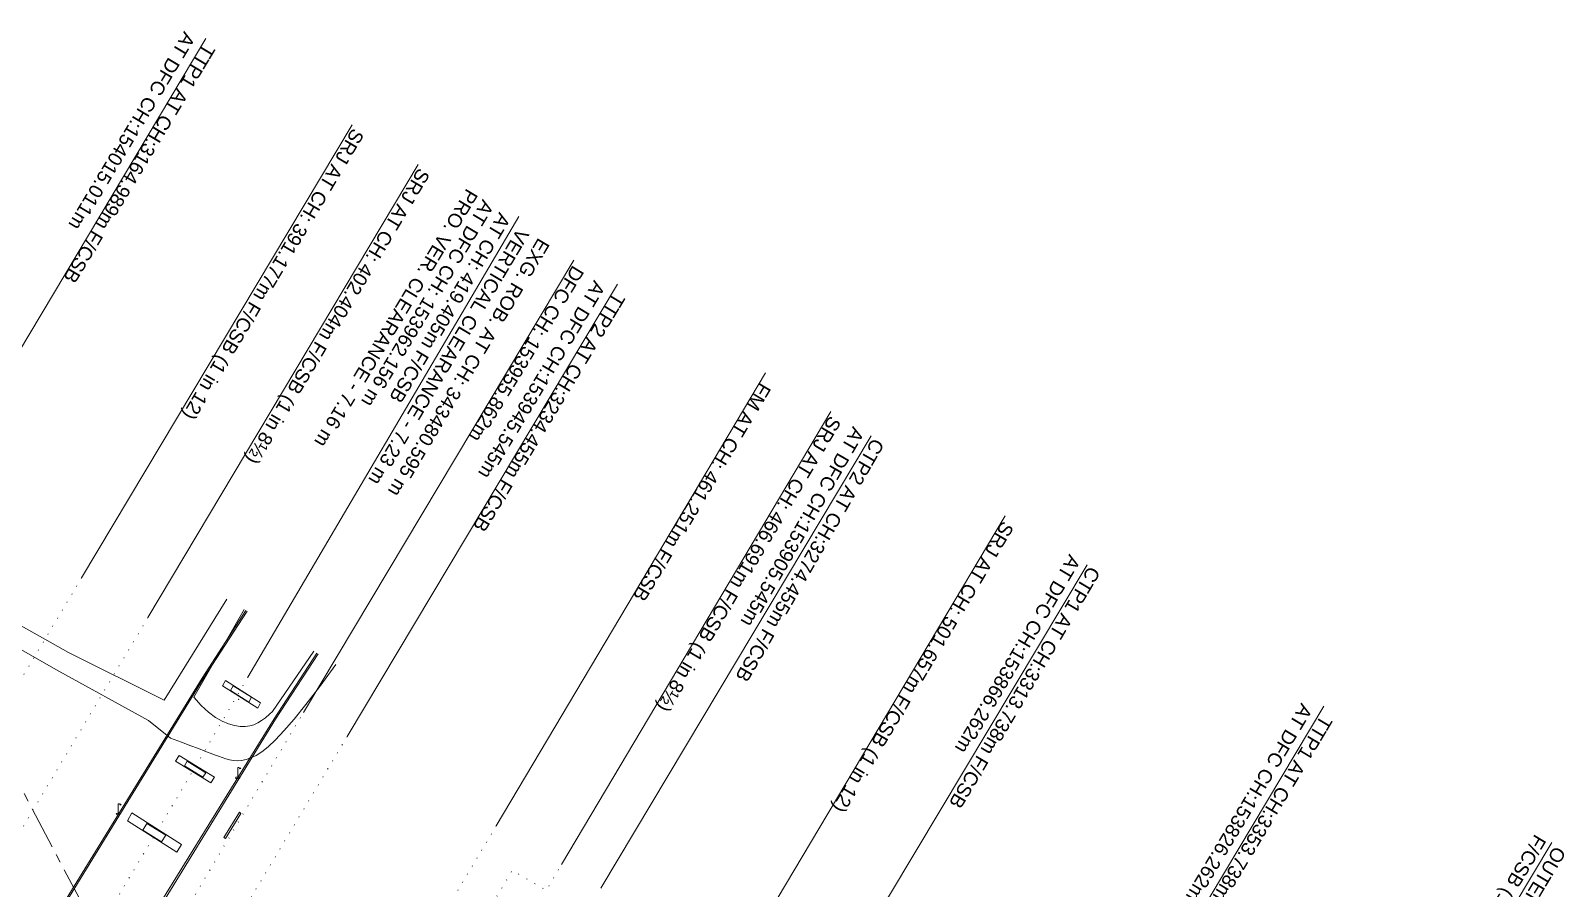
# Model space of a CAD drawing. Header units: metres. Extents: x 597821 to 610090, y 3402206 to 3407451.
# Drawn here: x 608279.7 to 608502.1, y 3403337 to 3403461.3 of the extents above; entities that cross this region are included whole.
import ezdxf

# ---------------------------------------------------------------- set-up
doc = ezdxf.new("R2010")
doc.units = ezdxf.units.M
doc.header["$MEASUREMENT"] = 0
doc.linetypes.add('CENTER', pattern=[2, 1.25, -0.25, 0.25, -0.25])
doc.linetypes.add('DOT', pattern=[0.25, 0, -0.25])
for name, color, linetype, lineweight in [("CHAWAPAIL STN. SRJ's", 7, 'Continuous', 0), ('Culvert Parapet', 7, 'Continuous', 0), ('DFCC BOUNDARY', 6, 'CENTER', 0), ('Lamp_Post', 8, 'Continuous', 0), ('LC DETAILS IN PLAN', 7, 'Continuous', 0), ("NEW CHAWAPAIL STN. SRJ's", 10, 'Continuous', 0), ('Piers_Abutment', 7, 'Continuous', 0), ('Proposed TPTC Chainages', 10, 'Continuous', 0), ('Subroad Centre', 34, 'Continuous', 0), ('Subroad Edge', 34, 'Continuous', 0), ('Wing Wall', 7, 'Continuous', 0)]:
    doc.layers.add(name, color=color, linetype=linetype, lineweight=lineweight)
doc.layers.add('Existing Railway Boundary', color=7, linetype='CENTER')
doc.styles.add('ARIAL', font='arial.ttf')

# ---------------------------------------------------------------- blocks, each defined once
blk = doc.blocks.new('LP')
for points in [[(0, 0), (0, 1.5)], [(0.25, 1.35), (0.44, 1.35)]]:
    blk.add_lwpolyline(points)
for centre, radius, start, end in [((0.07, 0.99), 0.519, 57.6425, 97.3165), ((0.34, 1.33), 0.094, 11.7012, 168.0476)]:
    blk.add_arc(centre, radius, start, end)
at = {"extrusion": (0, 0, -1)}
blk.add_ellipse((0, 0.01), major_axis=(0.308, 0), ratio=0.400495, dxfattribs=at)
blk.add_ellipse((0.35, 1.36), major_axis=(0.0017, 0.0438), ratio=0.461056, start_param=1.74022, end_param=4.575836)

msp = doc.modelspace()

# ---------------------------------------------------------------- linework, layer by layer
at = {"layer": "CHAWAPAIL STN. SRJ's", "lineweight": 13, "flags": 128}
for points in [[(608326.284, 3403447.599), (608287.0996, 3403381.9906)], [(608335.8724, 3403441.8814), (608296.7119, 3403376.2431)], [(608386.2271, 3403411.6928), (608347.185, 3403346.0643)], [(608395.6915, 3403406.0922), (608356.6493, 3403340.4637)], [(608420.9208, 3403390.9728), (608381.8639, 3403325.3283)], [(608500.178, 3403343.6384), (608460.9552, 3403278.0374)]]:
    msp.add_lwpolyline(points, dxfattribs=at)
at = {"layer": "CHAWAPAIL STN. SRJ's", "linetype": 'DOT', "lineweight": 13, "ltscale": 5, "flags": 128}
for points in [[(608287.0996, 3403381.9906), (608253.1385, 3403325.1919)], [(608296.7119, 3403376.2431), (608263.4428, 3403320.5547)], [(608313.3285, 3403289.1104), (608347.1848, 3403346.0639)], [(608319.7837, 3403289.3641), (608349.5062, 3403339.5983), (608354.4175, 3403336.6921), (608356.6236, 3403340.4202)]]:
    msp.add_lwpolyline(points, dxfattribs=at)
at = {"layer": 'Culvert Parapet'}
msp.add_polyline3d([(608307.7024, 3403344.3503, 263.8008), (608309.9851, 3403348.0112, 263.7428), (608310.1802, 3403347.8479, 263.7388), (608307.9529, 3403344.2338, 263.7958)], close=True, dxfattribs=at)
at = {"layer": 'Existing Railway Boundary', "color": 36, "lineweight": 20, "ltscale": 5}
msp.add_lwpolyline([(608550.3293, 3403164.4182), (608296.8511, 3403316.4743), (608263.9541, 3403378.7593), (608188.5487, 3403419.3953), (608142.2829, 3403445.4311)], dxfattribs=at)
at = {"layer": 'LC DETAILS IN PLAN', "lineweight": 13, "flags": 128}
msp.add_lwpolyline([(608311.192, 3403367.5669), (608350.4386, 3403434.3241)], dxfattribs=at)
at = {"layer": 'LC DETAILS IN PLAN', "linetype": 'DOT', "lineweight": 13, "ltscale": 5, "flags": 128}
msp.add_lwpolyline([(608277.346, 3403310.66), (608301.8209, 3403351.6269), (608301.8175, 3403351.6213), (608311.192, 3403367.5669)], dxfattribs=at)
at = {"layer": "NEW CHAWAPAIL STN. SRJ's", "lineweight": 13, "flags": 128}
for points in [[(608265.9632, 3403394.6286), (608305.1109, 3403460.1375)], [(608325.5713, 3403358.9818), (608364.7399, 3403424.5255)], [(608401.5223, 3403402.5581), (608362.3447, 3403336.9994)], [(608393.5926, 3403318.3154), (608432.7959, 3403383.8807)], [(608427.9397, 3403297.7783), (608467.1376, 3403363.371)]]:
    msp.add_lwpolyline(points, dxfattribs=at)
at = {"layer": "NEW CHAWAPAIL STN. SRJ's", "color": 6, "lineweight": 13, "elevation": 274.2853, "flags": 128}
msp.add_lwpolyline([(608319.2434, 3403362.4866), (608358.412, 3403428.0303)], dxfattribs=at)
at = {"layer": "NEW CHAWAPAIL STN. SRJ's", "color": 6, "linetype": 'DOT', "lineweight": 13, "ltscale": 5, "elevation": 274.2853, "flags": 128}
msp.add_lwpolyline([(608272.2755, 3403288.9523), (608274.8305, 3403293.3374), (608277.3203, 3403291.8867), (608319.362, 3403362.6851)], dxfattribs=at)
at = {"layer": "NEW CHAWAPAIL STN. SRJ's", "linetype": 'DOT', "lineweight": 13, "ltscale": 5, "flags": 128}
msp.add_lwpolyline([(608325.5737, 3403358.9858), (608325.5737, 3403358.9858), (608286.8859, 3403294.2467)], dxfattribs=at)
at = {"layer": 'Piers_Abutment'}
for points in [[(608307.9511, 3403367.0867, 270.5518), (608307.5384, 3403366.343, 270.5878), (608312.6122, 3403363.1136, 270.5858), (608313.0249, 3403363.8573, 270.5498)], [(608311.7391, 3403364.6748, 263.6179), (608311.3535, 3403363.9846, 264.9545), (608308.6938, 3403365.6402, 265.4263), (608309.0794, 3403366.3304, 264.0897)], [(608301.2424, 3403356.2459, 270.9857), (608300.7053, 3403355.4151, 270.9457), (608305.8155, 3403352.29, 270.077), (608306.3518, 3403353.0908, 270.105)], [(608305.0904, 3403353.7184, 266.439), (608304.6487, 3403353.0901, 266.438), (608301.989, 3403354.7457, 266.9099), (608302.3746, 3403355.4359, 265.5733)], [(608294.3946, 3403347.9464, 270.5288), (608293.7576, 3403346.7984, 270.4769), (608300.8881, 3403342.2211, 269.889), (608301.5915, 3403343.3254, 269.899)], [(608299.3086, 3403344.709, 265.1754), (608298.6642, 3403343.7115, 265.4003), (608295.9865, 3403345.4047, 267.3798), (608296.5704, 3403346.401, 265.5313)]]:
    msp.add_polyline3d(points, close=True, dxfattribs=at)
at = {"layer": 'Subroad Centre'}
msp.add_point((608309.872, 3403364.358, 272.376), dxfattribs=at)
at = {"layer": 'Subroad Edge', "lineweight": 13}
for points in [[(608285.2153, 3403371.1794, 262.5082), (608243.205, 3403394.7707, 262.2593), (608195.6782, 3403422.606, 262.1853), (608180.2761, 3403433.4026, 262.2832), (608164.2987, 3403455.1834, 262.3012)], [(608161.8849, 3403453.6099, 262.2623), (608177.8622, 3403431.8291, 262.2443), (608196.6976, 3403418.5662, 262.1583), (608242.5875, 3403391.9293, 262.2153), (608283.7863, 3403368.4439, 262.5692)], [(608308.1522, 3403378.9147, 263.3474), (608299.0757, 3403364.2518, 263.3669), (608285.2153, 3403371.1794, 262.5082)], [(608303.3825, 3403364.6927, 263.4246), (608310.673, 3403377.3993, 263.4153)], [(608320.7529, 3403371.3396, 263.337), (608314.7368, 3403362.6325, 263.3179)], [(608283.7863, 3403368.4439, 262.5692), (608296.7812, 3403361.3057, 263.3369), (608299.9826, 3403358.767, 263.4289)], [(608299.9826, 3403358.767, 263.4289), (608301.5784, 3403358.164, 263.4387), (608302.9117, 3403357.6566, 263.4413), (608304.0198, 3403357.2328, 263.4376), (608304.9397, 3403356.8803, 263.429), (608305.7087, 3403356.5872, 263.4167), (608306.3639, 3403356.3411, 263.4017), (608306.9426, 3403356.1301, 263.3852), (608307.4818, 3403355.942, 263.3685), (608308.014, 3403355.7694, 263.3525), (608308.5523, 3403355.6242, 263.3374), (608309.105, 3403355.5231, 263.3234), (608309.6805, 3403355.4827, 263.3103), (608310.287, 3403355.5196, 263.2984), (608310.933, 3403355.6506, 263.2875), (608311.6268, 3403355.8922, 263.2778), (608312.3766, 3403356.2612, 263.2694), (608313.1958, 3403356.7812, 263.262), (608314.1178, 3403357.5042, 263.2549), (608315.1807, 3403358.4895, 263.2471), (608316.4228, 3403359.7961, 263.2375), (608317.8825, 3403361.4832, 263.2253), (608319.5979, 3403363.6098, 263.2094), (608321.6074, 3403366.2351, 263.1889), (608323.9492, 3403369.4182, 263.1627)], [(608303.3825, 3403364.6927, 263.4246), (608304.4416, 3403363.4917, 263.4563), (608305.4787, 3403362.5246, 263.4753), (608306.4858, 3403361.7702, 263.4834), (608307.4551, 3403361.2075, 263.4827), (608308.3784, 3403360.8155, 263.4752), (608309.2479, 3403360.5733, 263.4626), (608310.0556, 3403360.4598, 263.4471), (608310.7935, 3403360.454, 263.4305), (608311.4582, 3403360.5383, 263.4145), (608312.065, 3403360.7082, 263.3994), (608312.6338, 3403360.9627, 263.3853), (608313.1844, 3403361.3008, 263.3723), (608313.7367, 3403361.7213, 263.3603), (608314.3105, 3403362.2233, 263.3495), (608314.7396, 3403362.6295, 263.3427)]]:
    msp.add_polyline3d(points, dxfattribs=at)
at = {"layer": 'Wing Wall'}
for points in [[(608310.9, 3403377.2628, 272.9999), (608304.5529, 3403367.4661, 273.367), (608304.7048, 3403367.3471, 273.371), (608311.0833, 3403377.1527, 273.0037)], [(608321.4024, 3403370.9492, 272.9671), (608315.1892, 3403361.4814, 273.337), (608292.8082, 3403325.0898, 274.3587), (608292.5537, 3403325.2291, 274.3657), (608314.9878, 3403361.5579, 273.336), (608321.2075, 3403371.0664, 272.9662)]]:
    msp.add_polyline3d(points, dxfattribs=at)
msp.add_polyline3d([(608304.5529, 3403367.4661, 273.367), (608282.1477, 3403331.0327, 274.3777), (608282.3589, 3403330.9423, 274.3787), (608304.7048, 3403367.3471, 273.371)], close=True, dxfattribs=at)

# ---------------------------------------------------------------- block references
at = {"layer": 'Lamp_Post', "xscale": 0.9997078269177826, "yscale": 0.9997078269177826, "zscale": 0.9997078269177826}
for p in [(608309.7186, 3403352.9992, 274.7456), (608292.3982, 3403347.7475, 274.7696)]:
    msp.add_blockref('LP', p, dxfattribs=at)

# ---------------------------------------------------------------- texts
at = {"layer": "CHAWAPAIL STN. SRJ's", "lineweight": 13, "style": 'ARIAL'}
for s, p in [('AT CH: 419.405m F/CSB', (608347.643, 3403435.0566)), ('VERTICAL CLEARANCE - 7.23 m', (608350.3118, 3403432.7652)), ('EXG. ROB. AT CH: 343480.595 m', (608353.3077, 3403431.3617))]:
    msp.add_text(s, height=2, rotation=239.251769, dxfattribs=at).set_placement(p)
at = {"layer": "CHAWAPAIL STN. SRJ's", "lineweight": 13, "char_height": 2, "attachment_point": 4, "line_spacing_factor": 0.648, "style": 'ARIAL'}
for s, insert, width, rotation in [('\\pxsm1;SRJ AT CH: 391.177m F/CSB (1 in 12)', (608327.0098, 3403446.9113), 63.082419, 239.251769), ('SRJ AT CH: 402.404m F/CSB (1 in 8½)', (608336.5454, 3403441.1431), 77.73102, 239.251769), ('\\pxsm1;FM AT CH: 461.251m F/CSB ', (608386.229, 3403409.9463), 62.942732, 239.251769), ('SRJ AT CH: 466.691m F/CSB (1 in 8½)', (608396.1394, 3403405.2482), 62.942732, 239.251769), ('\\pxsm1;SRJ AT CH: 501.657m F/CSB (1 in 12)', (608421.1643, 3403389.9927), 64.342322, 239.251769), ('\\pxsm1;OUTER MOST POINT AT CH: 593.953m \\PF/CSB (1 in 12)', (608499.754, 3403343.7485), 63.647101, 239.123596)]:
    msp.add_mtext(s, dxfattribs=dict(at, insert=insert, width=width, rotation=rotation))
at = {"layer": 'DFCC BOUNDARY', "insert": (608359.1445, 3403426.8809, 274.2853), "char_height": 2, "attachment_point": 4, "rotation": 238.566309, "line_spacing_factor": 0.60036, "style": 'ARIAL'}
msp.add_mtext('DFC CH: 153955.862m', dxfattribs=at)
at = {"layer": 'Proposed TPTC Chainages', "lineweight": 0, "style": 'ARIAL'}
for s, p in [('PRO. VER. CLEARANCE - 7.16 m', (608342.9194, 3403438.5234)), ('AT DFC CH: 153962.156 m ', (608345.2393, 3403436.9256))]:
    msp.add_text(s, height=2, rotation=238.92766, dxfattribs=at).set_placement(p)
at = {"layer": 'Proposed TPTC Chainages', "lineweight": 0, "char_height": 2, "attachment_point": 4, "line_spacing_factor": 0.6, "style": 'ARIAL'}
for s, insert, rotation in [('\\pxsm1;TTP1 AT CH:3164.989m F/CSB\\PAT DFC CH:154015.011m', (608304.2335, 3403459.8972), 239.0259), ('\\pxsm1;TTP2 AT CH:3234.455m F/CSB\\PAT DFC CH:153945.545m', (608363.6488, 3403423.835), 238.92766), ('\\pxsm1;CTP2 AT CH:3274.455m F/CSB\\PAT DFC CH:153905.545m', (608401.1841, 3403402.7056), 240.034429), ('\\pxsm1;CTP1 AT CH:3313.738m F/CSB\\PAT DFC CH:153866.262m', (608432.5179, 3403384.1656), 239.39142), ('\\pxsm1;TTP1 AT CH:3353.738m F/CSB\\PAT DFC CH:153826.262m', (608466.1385, 3403362.5801), 239.064004)]:
    msp.add_mtext(s, dxfattribs=dict(at, insert=insert, rotation=rotation))

doc.saveas('drawing.dxf')
